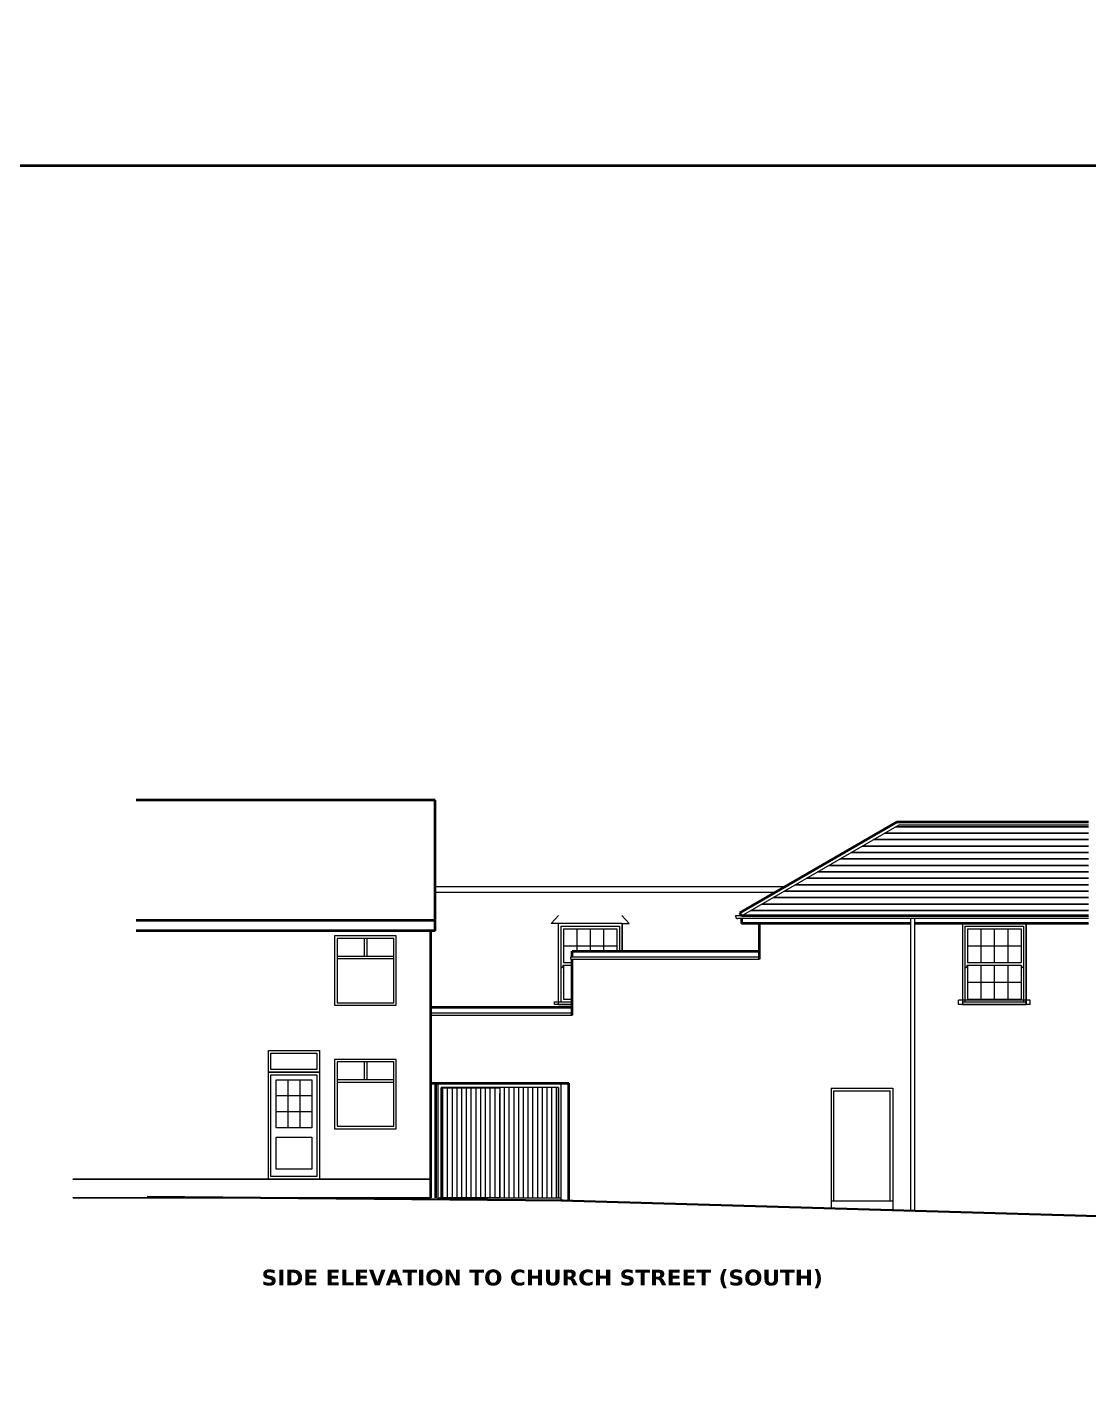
# Model space of a CAD drawing. Header units: millimetres. Extents: x -159872 to 386485, y -250577 to 158966.
# Drawn here: x 250939 to 271554, y 11715 to 38331 of the extents above; entities that cross this region are included whole.
import ezdxf

# ---------------------------------------------------------------- set-up
doc = ezdxf.new("R2010")
doc.units = ezdxf.units.MM
doc.layers.get('0').update_dxf_attribs({"lineweight": 25})
for name, color, linetype, lineweight in [('LDS-ground line', 1, 'Continuous', 35), ('LDS-hatch', 253, 'Continuous', 9), ('LDS-hatch_Hatch', 7, 'Continuous', 5), ('LDS-struct-extg-doors windows', 7, 'Continuous', 9), ('LDS-struct-extg-walls', 1, 'Continuous', 40), ('LDS-text-1-50', 7, 'Continuous', 9), ('LDS-vport', 100, 'Continuous', 18)]:
    doc.layers.add(name, color=color, linetype=linetype, lineweight=lineweight)
doc.styles.add('Verdana (bold)', font='Verdana Bold.ttf')

msp = doc.modelspace()

# ---------------------------------------------------------------- hatches: boundary and pattern name
at = {"layer": 'LDS-hatch_Hatch', "linetype": 'Continuous', "lineweight": 25}
h = msp.add_hatch(dxfattribs=at)
h.set_pattern_fill('_USER_1-4', color=41, scale=0.5, angle=315, style=0, pattern_type=2)
h.set_pattern_definition([(360, (355808.48, 8802.88), (2e-14, 125), [])])
h.paths.add_polyline_path([(271554.13227, 22841.34448), (267871.86947, 22841.34448), (264812.13227, 21074.80438), (271554.13227, 21074.80438)])

# ---------------------------------------------------------------- linework, layer by layer
at = {"color": 7}
for p, q in [((258775.41961, 15960.35822), (251820.17052, 15960.35822)), ((258775.41961, 15595.35822), (251820.17052, 15595.35822))]:
    msp.add_line(p, q, dxfattribs=at)
at = {"layer": 'LDS-ground line', "color": 7}
for p, q in [((261346.27479, 15544.12378), (253264.64068, 15616.88328)), ((261311.13227, 15546.11028), (277505.88601, 15068.20856))]:
    msp.add_line(p, q, dxfattribs=at)
at = {"layer": 'LDS-hatch', "color": 7}
for p, q in [((257480.18795, 20635.35906), (257480.17615, 20285.35906)), ((257530.18795, 20635.35738), (257530.17615, 20285.35738)), ((258055.15254, 20285.35822), (256955.22337, 20285.35822)), ((258055.15254, 20235.35822), (256955.22337, 20235.35822)), ((261494.63315, 20277.39243), (261884.63315, 20277.39243)), ((261494.63315, 20231.39243), (261494.63315, 20277.39243)), ((261494.63315, 20231.39243), (261884.63315, 20231.39243)), ((261854.63315, 20277.39243), (264937.13227, 20277.39243)), ((261854.63315, 20231.39243), (264937.13227, 20231.39243)), ((264907.13227, 20277.39243), (265162.13227, 20277.39243)), ((264907.13227, 20231.39243), (265162.13227, 20231.39243)), ((258775.26143, 19190.05181), (261524.63315, 19190.05181)), ((258775.26367, 19144.05181), (261524.63315, 19144.05181)), ((258775.26367, 19144.05181), (261524.63315, 19144.05181)), ((257480.18795, 18235.35906), (257480.17615, 17885.35906)), ((257530.18795, 18235.35738), (257530.17615, 17885.35738)), ((256000.51286, 17886.39957), (256000.51286, 16954.29712)), ((256231.51286, 17886.39957), (256231.51286, 16954.29712)), ((256462.51286, 17886.39957), (256462.51286, 16954.29712)), ((258055.15254, 17885.35822), (256955.22337, 17885.35822)), ((258055.15254, 17835.35822), (256955.22337, 17835.35822)), ((256462.51286, 17575.63045), (255769.62574, 17575.63045)), ((259010.76703, 15594.79887), (259010.74676, 17735.33326)), ((259102.76703, 15594.79979), (259102.74676, 17735.33418)), ((259194.76703, 15594.80071), (259194.74676, 17735.3351)), ((259286.76703, 15594.80163), (259286.74676, 17735.33602)), ((259378.76703, 15594.80254), (259378.74676, 17735.33694)), ((259470.76703, 15594.80346), (259470.74676, 17735.33785)), ((259562.76703, 15594.80438), (259562.74676, 17735.33877)), ((259654.86703, 15594.80438), (259654.84676, 17735.33877)), ((259746.96703, 15594.80438), (259746.94676, 17735.33877)), ((259839.06703, 15594.80438), (259839.04676, 17735.33877)), ((259931.16703, 15594.80438), (259931.14676, 17735.33877)), ((260023.26703, 15594.80438), (260023.24676, 17735.33877)), ((260115.36703, 15594.80438), (260115.38729, 17625.04512)), ((260207.46703, 15594.80438), (260207.48729, 17735.33877)), ((260299.56703, 15594.80438), (260299.58729, 17735.33877)), ((260391.66703, 15594.80438), (260391.68729, 17735.33877)), ((260483.76703, 15594.80438), (260483.78729, 17735.33877)), ((260575.86703, 15594.80438), (260575.88729, 17735.33877)), ((260667.96703, 15594.80438), (260667.98729, 17735.33877)), ((260759.96703, 15594.80346), (260759.98729, 17735.33785)), ((260851.96703, 15594.80254), (260851.98729, 17735.33694)), ((260943.96703, 15594.80163), (260943.98729, 17735.33602)), ((261035.96703, 15594.80071), (261035.98729, 17735.3351)), ((261127.96703, 15594.79979), (261127.98729, 17735.33418)), ((261219.96703, 15594.79887), (261219.98729, 17735.33326)), ((256462.51286, 17264.96378), (255769.62574, 17264.96378)), ((256462.51286, 16954.29712), (255769.62574, 16954.29712))]:
    msp.add_line(p, q, dxfattribs=at)
at = {"layer": 'LDS-hatch', "color": 7, "flags": 128}
for points in [[(261251.89572, 20924.79013), (261112.94145, 20924.79013), (261254.45422, 21082.23304)], [(262491.89572, 20924.79013), (262630.84998, 20924.79013), (262489.33722, 21082.23304)]]:
    msp.add_lwpolyline(points, dxfattribs=at)
for points in [[(256905.22337, 19335.35822), (258105.15254, 19335.35822), (258105.15254, 20685.35822), (256905.22337, 20685.35822)], [(256955.22337, 19385.35822), (258055.15254, 19385.35822), (258055.15254, 20635.35822), (256955.22337, 20635.35822)], [(256612.51286, 18036.39957), (255619.62574, 18036.39957), (255619.62574, 18456.68664), (256612.51286, 18456.68664)], [(256562.51286, 18086.39957), (255669.62574, 18086.39957), (255669.62574, 18406.68664), (256562.51286, 18406.68664)], [(256905.22337, 16935.35822), (258105.15254, 16935.35822), (258105.15254, 18285.35822), (256905.22337, 18285.35822)], [(256955.22337, 16985.35822), (258055.15254, 16985.35822), (258055.15254, 18235.35822), (256955.22337, 18235.35822)], [(256612.51286, 15959.0451), (255619.62574, 15959.0451), (255619.62574, 18036.39957), (256612.51286, 18036.39957)], [(256562.51286, 16009.0451), (255669.62574, 16009.0451), (255669.62574, 17986.39957), (256562.51286, 17986.39957)], [(256462.51286, 16954.29712), (255769.62574, 16954.29712), (255769.62574, 17886.39957), (256462.51286, 17886.39957)], [(256462.51286, 16153.53292), (255769.62574, 16153.53292), (255769.62574, 16774.22665), (256462.51286, 16774.22665)]]:
    msp.add_lwpolyline(points, close=True, dxfattribs=at)
at = {"layer": 'LDS-struct-extg-doors windows', "color": 7}
for p, q in [((264812.13227, 21074.80438), (267871.86947, 22841.34448)), ((267871.86947, 22841.34448), (271554.13227, 22841.34448)), ((258858.34183, 21642.76881), (265665.87551, 21642.76881)), ((258858.34183, 21529.98714), (265470.53192, 21529.98714)), ((264812.13227, 21074.80438), (264696.5473, 21074.80438)), ((264696.5473, 21074.80438), (264696.5473, 21064.80438)), ((261251.89572, 20924.80438), (261251.89572, 19349.80438)), ((262491.89572, 20924.80438), (261251.89572, 20924.80438)), ((262491.89572, 20924.79726), (261251.89572, 20924.79013)), ((262491.89572, 20924.79726), (261251.89572, 20924.79013)), ((261251.89572, 20924.79013), (261251.89572, 19349.80438)), ((261251.89572, 20924.79013), (261251.89572, 19349.80438)), ((261301.89572, 20872.61663), (262441.89572, 20872.62376)), ((261301.89572, 20872.61663), (261301.89572, 19401.97788)), ((261351.89572, 20820.44313), (262391.89572, 20820.45026)), ((261351.89572, 20820.44313), (261351.89572, 20163.88401)), ((261611.89572, 20820.45026), (261611.89572, 20387.39243)), ((261871.89572, 20820.45026), (261871.89572, 20387.39243)), ((262131.89572, 20820.45026), (262131.89572, 20387.39243)), ((262391.89572, 20820.45026), (262391.89572, 20387.39243)), ((262441.89572, 20872.62376), (262441.89572, 20387.39243)), ((262491.89572, 20924.80438), (262491.89572, 20387.39243)), ((262491.89572, 20387.39243), (262491.89572, 20924.79726)), ((262491.89572, 20924.79726), (262491.89572, 20387.39243)), ((271554.13227, 21019.80438), (264741.5473, 21019.80438)), ((268093.80033, 21019.80438), (268093.80033, 15345.95604)), ((268168.80033, 21019.80438), (268168.80033, 15343.74281)), ((269102.13227, 20924.80438), (269102.13227, 19349.80438)), ((270342.13227, 20924.80438), (269102.13227, 20924.80438)), ((270342.13227, 20924.79726), (269102.13227, 20924.79013)), ((270342.13227, 20924.79726), (269102.13227, 20924.79013)), ((269102.13227, 20924.79013), (269102.13227, 19349.80438)), ((269102.13227, 20924.79013), (269102.13227, 19349.80438)), ((269152.13227, 20872.61663), (270292.13227, 20872.62376)), ((269152.13227, 20872.61663), (269152.13227, 19401.97788)), ((269202.13227, 20820.44313), (270242.13227, 20820.45026)), ((269202.13227, 20820.44313), (269202.13227, 20163.88401)), ((269462.13227, 20820.45026), (269462.13227, 20163.89113)), ((269722.13227, 20820.45026), (269722.13227, 20163.89113)), ((269982.13227, 20820.45026), (269982.13227, 20163.89113)), ((270242.13227, 20820.45026), (270242.13227, 20163.89113)), ((270292.13227, 20872.62376), (270292.13227, 19401.98501)), ((270342.13227, 20924.80438), (270342.13227, 19349.80438)), ((270342.13227, 19349.81151), (270342.13227, 20924.79726)), ((270342.13227, 20924.79726), (270342.13227, 19349.81151)), ((261351.89572, 20492.16357), (262391.89572, 20492.17069)), ((264937.13227, 20387.39243), (261854.63315, 20387.39243)), ((269202.13227, 20492.16357), (270242.13227, 20492.17069)), ((261301.89572, 20059.53701), (261311.89572, 20059.53701)), ((261311.89572, 20069.97171), (261311.89572, 20059.53701)), ((261346.89572, 20111.71051), (261524.63315, 20111.71171)), ((261346.89572, 20111.71051), (261346.89572, 20106.49316)), ((261351.89572, 20163.88401), (261524.63315, 20163.88519)), ((261351.89572, 20111.71051), (261351.89572, 19454.15138)), ((269152.13227, 20059.53701), (269162.13227, 20059.53701)), ((269162.13227, 20069.97171), (269162.13227, 20059.53701)), ((269197.13227, 20111.71051), (270247.13227, 20111.71763)), ((269197.13227, 20111.71051), (269197.13227, 20106.49316)), ((269202.13227, 20163.88401), (270242.13227, 20163.89113)), ((269202.13227, 20111.71051), (269202.13227, 19454.15138)), ((269462.13227, 20111.71051), (269462.13227, 19454.15138)), ((269722.13227, 20111.71051), (269722.13227, 19454.15138)), ((269982.13227, 20111.71051), (269982.13227, 19454.15138)), ((270242.13227, 20111.71763), (270242.13227, 19454.15851)), ((270247.13227, 20111.71763), (270247.13227, 20106.50028)), ((270282.13227, 20069.97883), (270282.13227, 20059.54413)), ((270292.13227, 20059.54413), (270282.13227, 20059.54413)), ((269202.13227, 19782.93094), (270242.13227, 19782.93807)), ((261351.89572, 19454.15138), (261524.63315, 19454.15256)), ((269027.13227, 19349.80438), (269027.13227, 19433.02894)), ((270417.13227, 19433.02894), (269027.13227, 19433.02894)), ((269202.13227, 19454.15138), (270242.13227, 19454.15851)), ((270417.13227, 19349.80438), (270417.13227, 19433.02894)), ((261176.89572, 19401.97745), (261524.63315, 19401.97945)), ((261176.89572, 19349.80438), (261176.89572, 19401.97745)), ((261524.63315, 19349.80438), (261176.89572, 19349.80438)), ((261251.89572, 19349.80438), (261524.63315, 19349.80595)), ((261251.89572, 19349.80438), (261524.63315, 19349.80595)), ((270417.13227, 19349.80438), (269027.13227, 19349.80438)), ((269102.13227, 19401.97788), (270342.13227, 19401.98501)), ((269102.13227, 19349.80438), (270342.13227, 19349.81151)), ((269102.13227, 19349.80438), (270342.13227, 19349.81151)), ((258919.60179, 17820.33877), (261311.13227, 17820.33877)), ((258919.60179, 15565.97128), (258919.60179, 17820.33877)), ((258974.32642, 17735.33877), (258974.60186, 15594.80438)), ((261256.40763, 17735.33877), (258974.32642, 17735.33877)), ((260115.36703, 17735.33877), (260115.36703, 15594.80438)), ((260796.36107, 17735.33877), (260796.36108, 17735.33877)), ((261256.40763, 17735.33877), (261256.40763, 15594.80438)), ((261311.13227, 15544.14906), (261311.13227, 17820.33877)), ((261455.13227, 17735.33877), (261455.13227, 17735.33877)), ((266552.13227, 17723.30119), (267752.13227, 17723.30119)), ((266552.13227, 17723.30119), (266552.13227, 15391.45014)), ((266602.13227, 17673.30119), (267702.13227, 17673.30119)), ((266602.13227, 15536.08976), (266602.13227, 17673.30119)), ((267702.13227, 15536.08976), (267702.13227, 17673.30119)), ((267752.13227, 17723.30119), (267752.13227, 15356.03854)), ((258919.60186, 15594.80438), (261311.13227, 15594.80438)), ((266552.13227, 15536.08976), (267752.13227, 15536.08976))]:
    msp.add_line(p, q, dxfattribs=at)
at = {"layer": 'LDS-struct-extg-doors windows', "color": 7, "flags": 128}
for points in [[(258974.32646, 17735.04512), (260115.36703, 17735.04512), (260115.36703, 15594.80438), (258974.32646, 15594.80438)], [(260115.36703, 15594.80438), (261256.40763, 15594.80438), (261256.40763, 17735.33877), (260115.36703, 17735.33877)]]:
    msp.add_lwpolyline(points, close=True, dxfattribs=at)
at = {"layer": 'LDS-struct-extg-doors windows', "color": 7}
msp.add_arc((264741.5473, 21064.80438), 45, 180, 270, dxfattribs=at)
for points in [[(261311.89572, 20069.97171), (261324.27009, 20069.97171), (261346.89572, 20093.58087), (261346.89572, 20106.49316)], [(269162.13227, 20069.97171), (269174.50663, 20069.97171), (269197.13227, 20093.58087), (269197.13227, 20106.49316)], [(270247.13227, 20106.50028), (270247.13227, 20093.588), (270269.7579, 20069.97883), (270282.13227, 20069.97883)]]:
    msp.add_open_spline(points, degree=2, dxfattribs=at)
at = {"layer": 'LDS-struct-extg-walls', "color": 7}
for p, q in [((258858.34183, 23319.02303), (253050.60855, 23319.02303)), ((258858.34183, 20778.94419), (258858.34183, 23319.02303)), ((264779.63227, 21131.09603), (267837.13227, 22896.34448)), ((267837.13227, 22896.34448), (271554.13227, 22896.34448)), ((264779.63227, 21131.09603), (264812.13227, 21074.80438)), ((271554.13227, 21074.80438), (264812.13227, 21074.80438)), ((258858.34183, 20985.35822), (253050.60855, 20985.35822)), ((258858.34183, 20778.94419), (253050.60855, 20778.94419)), ((258775.41961, 15595.35822), (258775.13227, 20778.94419)), ((264812.13227, 21019.80438), (264812.13227, 20924.80438)), ((268093.80033, 20924.80438), (264812.13227, 20924.80438)), ((265162.13227, 20231.39243), (265162.13227, 20924.80438)), ((271554.13227, 20924.80438), (268168.80033, 20924.80438)), ((261524.63315, 20387.39243), (261854.63315, 20387.39243)), ((261524.63315, 20277.39243), (261524.63315, 20387.39243)), ((261524.63315, 19144.05181), (261524.63315, 20231.39243)), ((261854.63315, 20387.39243), (264937.13227, 20387.39243)), ((264937.13227, 20387.39243), (265162.13227, 20387.39243)), ((258775.25609, 19300.05181), (261524.63315, 19300.05181)), ((258775.30811, 17820.33877), (261455.13227, 17820.33877)), ((258875.41961, 15595.36376), (258875.29793, 17820.33877)), ((261455.13227, 15544.14906), (261455.13227, 17820.33877))]:
    msp.add_line(p, q, dxfattribs=at)
at = {"layer": 'LDS-struct-extg-walls', "flags": 128}
msp.add_lwpolyline([(215350.91413, -14901.45527), (303498.00446, -14901.45527), (303498.00446, 35643.97935), (215350.91413, 35643.97935)], close=True, dxfattribs=at)
at = {"layer": 'LDS-vport', "color": 7, "linetype": 'Continuous', "lineweight": 5, "transparency": 33554687, "flags": 128}
msp.add_lwpolyline([(215350.91413, 84643.97935), (303498.00446, 84643.97935), (303498.00446, 35643.97935), (215350.91413, 35643.97935)], close=True, dxfattribs=at)

# ---------------------------------------------------------------- texts
at = {"layer": 'LDS-text-1-50', "color": 7, "transparency": 33554687, "insert": (255489.31126, 14200.20849), "char_height": 306.4756944, "attachment_point": 1, "line_spacing_factor": 1.002537, "style": 'Verdana (bold)'}
msp.add_mtext('SIDE ELEVATION TO CHURCH STREET (SOUTH)', dxfattribs=at)

doc.saveas('drawing.dxf')
